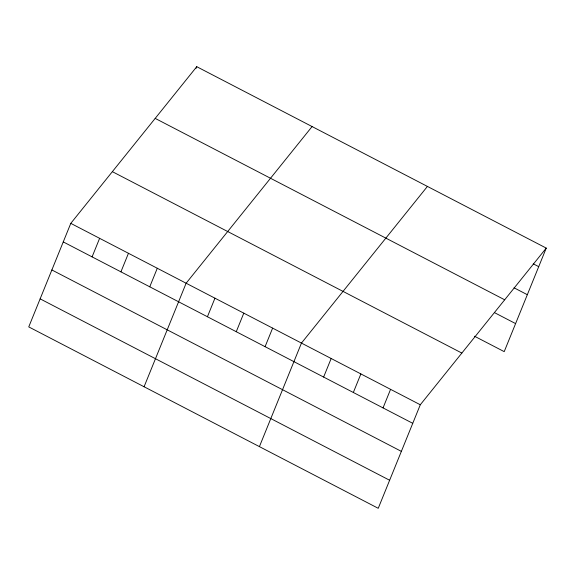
<?xml version="1.0" encoding="UTF-8"?>
<svg xmlns="http://www.w3.org/2000/svg" width="575" height="575" viewBox="0 0 575 575"><rect width="100%" height="100%" fill="white"/><g stroke="black" fill="none" stroke-linecap="round" stroke-linejoin="round"><path stroke-width="0.86" d="M70.79 223.359L28.75 326.895L378.242 508.307L420.289 404.764L546.25 248.105L196.758 66.693L70.79 223.359L420.289 404.764M92.093 256.874L99.626 238.323M196.104 68.31L196.758 66.693M120.923 271.846L128.462 253.287M149.759 286.81L157.291 268.259M144.081 386.759L186.127 283.223L312.088 126.558M207.424 316.746L214.957 298.188M236.26 331.71L243.793 313.152M265.089 346.675L272.622 328.124M259.418 446.624L301.458 343.088L427.419 186.429M323.632 377.063L331.164 358.505M353.338 392.481L360.87 373.93M383.043 407.898L390.576 389.347M546.25 248.105L504.21 351.641L474.504 336.224M533.241 263.817L538.717 266.656M514.036 287.809L527.325 294.702M155.185 118.392L504.685 299.805M494.486 312.642L515.595 323.596M112.362 171.659L461.854 353.072M63.257 241.91L412.749 423.322M51.872 269.955L401.364 451.368M40.135 298.849L389.634 480.262"/></g></svg>
